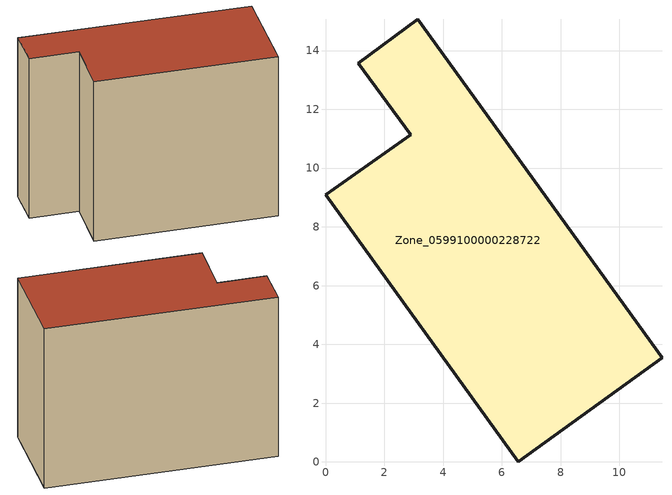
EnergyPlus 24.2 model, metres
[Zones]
Zone_0599100000228722
 floor ground (C_G): 1.11,13.58 3.15,15.07 11.45,3.54 6.55,0 0,9.09 2.91,11.13 z0
 wall outside (C_F): 6.55,0 11.45,3.54 3.15,15.07 1.11,13.58 2.91,11.13 0,9.09 6.55,0 z0:10.88
 roof outside (C_R): 3.15,15.07 1.11,13.58 2.91,11.13 0,9.09 6.55,0 11.45,3.54 z10.88
[BUILDING]
Pand.0599100000228722: North Axis=0; Terrain=City; Loads Convergence Tolerance Value=0.04; Temperature Convergence Tolerance Value=0.4; Solar Distribution=FullExterior; Maximum Number of Warmup Days=25; Minimum Number of Warmup Days=1
[Site:Location]
Rotterdam.The.Hague.AP_ZH_NLD Design_Conditions: Latitude=51.96; Longitude=4.45; Time Zone=1; Elevation=-4.5
[SITE:GROUNDTEMPERATURE:BUILDINGSURFACE]
18, 18, 18, 18, 18, 18, 18, 18, 18, 18, 18, 18
[MATERIAL] Thermal Absorptance=0.9; Solar Absorptance=0.7; Visible Absorptance=0.7
Name | Roughness | Thickness | Conductivity | Density | Specific Heat
G.TI.1946 | MediumSmooth | 0.15 | 1 | 540 | 1210
F.TI.1946 | Rough | 0.3 | 0.857143 | 1920 | 840
R.TI.1946 | MediumRough | 0.2 | 0.1 | 1500 | 1000
[CONSTRUCTION]
C_G: G.TI.1946
C_F: F.TI.1946
C_R: R.TI.1946
[ZONE]
Zone_0599100000228722: Type=1; Multiplier=1; Ceiling Height=Autocalculate; Volume=Autocalculate; Floor Area=autocalculate; Part of Total Floor Area=Yes
[ZONEINFILTRATION:DESIGNFLOWRATE]
Infil_Zone_0599100000228722: Zone or ZoneList or Space or SpaceList=Zone_0599100000228722; Schedule=AlwaysOn; Design Flow Rate Calculation Method=Flow/Area; Flow Rate per Floor Area=0.003; Constant Term Coefficient=1; Temperature Term Coefficient=0; Velocity Term Coefficient=0; Velocity Squared Term Coefficient=0
[HVACTEMPLATE:ZONE:IDEALLOADSAIRSYSTEM]
Zone_0599100000228722: Maximum Heating Supply Air Temperature=50; Minimum Cooling Supply Air Temperature=13; Maximum Heating Supply Air Humidity Ratio=0.0156; Minimum Cooling Supply Air Humidity Ratio=0.0077; Heating Limit=NoLimit; Cooling Limit=NoLimit; Dehumidification Control Type=ConstantSensibleHeatRatio; Cooling Sensible Heat Ratio=0.7; Dehumidification Setpoint=60; Humidification Control Type=None; Humidification Setpoint=30; Outdoor Air Method=None; Outdoor Air Flow Rate per Person=0.00944; Outdoor Air Flow Rate per Zone Floor Area=0; Outdoor Air Flow Rate per Zone=0; Demand Controlled Ventilation Type=None; Outdoor Air Economizer Type=NoEconomizer; Heat Recovery Type=None; Sensible Heat Recovery Effectiveness=0.7; Latent Heat Recovery Effectiveness=0.65
[ZONECONTROL:THERMOSTAT]
ThermostatControl_Zone_0599100000228722: Zone or ZoneList=Zone_0599100000228722; Control Type Schedule=DualSetpointControlType; Control 1=Thermostat_Zone_0599100000228722; Temperature Difference Between Cutout And Setpoint=0
[THERMOSTATSETPOINT:DUALSETPOINT]
Thermostat_Zone_0599100000228722: Heating Setpoint Temperature Schedule=HeatingSetpoint_Zone_0599100000228722; Cooling Setpoint Temperature Schedule=CoolingSetpoint_Zone_0599100000228722
[SCHEDULE:COMPACT]
HeatingSetpoint_Zone_0599100000228722: Through: 12/31, For: AllDays, Until: 24:00, 21
CoolingSetpoint_Zone_0599100000228722: Through: 12/31, For: AllDays, Until: 24:00, 24
DualSetpointControlType: Through: 12/31, For: AllDays, Until: 24:00, 4
AlwaysOn: Through: 12/31, For: AllDays, Until: 24:00, 1
